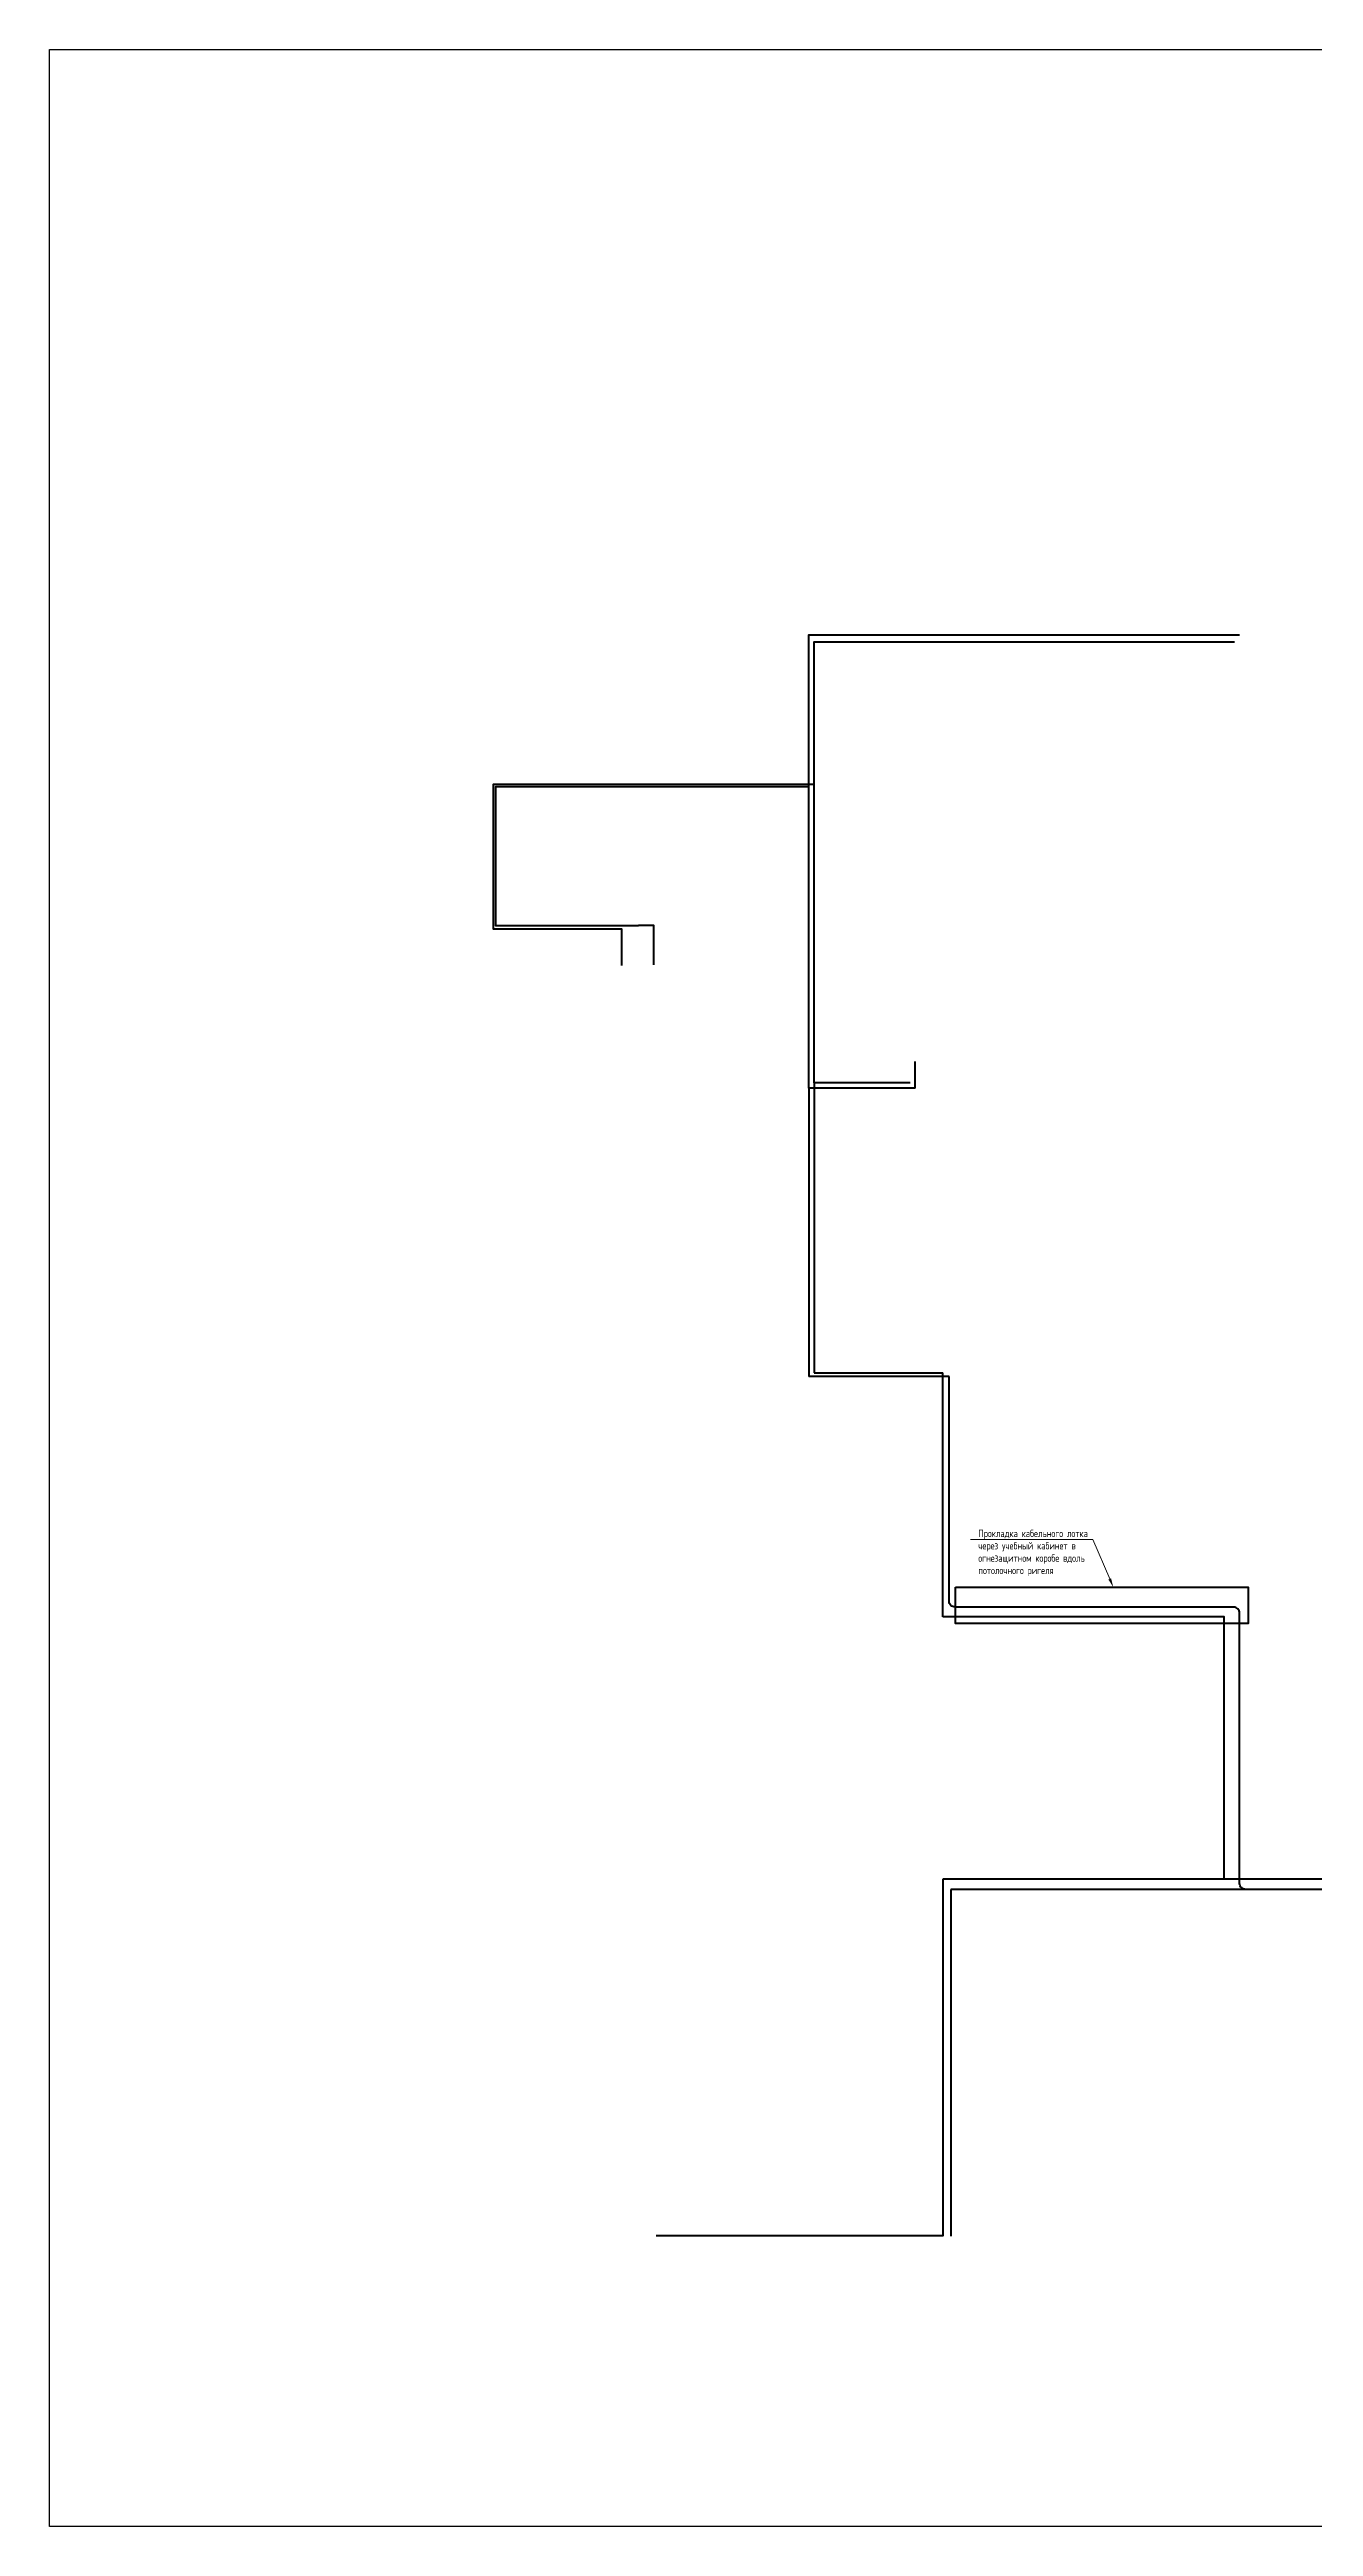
# Model space of a CAD drawing. Header units: millimetres. Extents: x -342894 to 539294, y -36007 to 135936.
# Drawn here: x -225591 to -182828, y 52139 to 135936 of the extents above; entities that cross this region are included whole.
import ezdxf
from ezdxf import colors
from ezdxf.entities.mleader import LeaderData, LeaderLine
from ezdxf.math import Vec2, Vec3

# ---------------------------------------------------------------- set-up
doc = ezdxf.new("R2010")
doc.units = ezdxf.units.MM
doc.linetypes.add('HIDDEN', pattern=[0.375, 0.25, -0.125])
doc.layers.get('Defpoints').update_dxf_attribs({"color": 8})
for name, color, linetype, lineweight in [('_ЭОМ_ОБЩЕЕ_АВР ОСВ_ТРАССА', 1, 'HIDDEN', 35), ('_ЭС_Трасса', 6, 'Проводка в лотке', 50), ('_ЭС_Трасса_СПЗ', 1, 'Проводка в лотке', 50), ('АР_текст новый', 250, 'Continuous', 13)]:
    doc.layers.add(name, color=color, linetype=linetype, lineweight=lineweight)
doc.styles.add('ISOCPEUR', font='isocpeur.ttf', dxfattribs={"width": 0.8})
doc.linetypes.add('LOTOKSPZ', pattern='A,1.5,-12,[1,лоток спз1.shx,S=1,R=179.996451,X=0,Y=0.000836],-12,1.5', length=27)
doc.linetypes.add('Проводка в лотке', pattern='A,5,[130,ltypeshp.shx,S=1,R=0,X=0,Y=0],1.5,[130,ltypeshp.shx,S=1.5,R=90,X=0,Y=-1],1,[130,ltypeshp.shx,S=1,R=0,X=0.5,Y=0],5', length=12.5)

msp = doc.modelspace()

# ---------------------------------------------------------------- linework, layer by layer
at = {"layer": '_ЭОМ_ОБЩЕЕ_АВР ОСВ_ТРАССА', "color": 5, "linetype": 'ByBlock', "lineweight": 50, "ltscale": 40}
msp.add_lwpolyline([(-194939, 83919), (-185038, 83919), (-185038, 82686), (-194939, 82686)], close=True, dxfattribs=at)
at = {"layer": '_ЭС_Трасса', "ltscale": 40}
for points in [[(-199716, 111076), (-199716, 115901), (-185499, 115901)], [(-196474, 100976), (-199716, 100976), (-199716, 111076), (-210581, 111076), (-210581, 106190), (-206234, 106190), (-206234, 104947)], [(-199716, 100976), (-199716, 91170)], [(-199716, 91170), (-195364, 91170)], [(-195364, 82913), (-195364, 91170)], [(-185846, 74042), (-185846, 82913), (-195364, 82913)], [(-155884, 80170), (-155884, 74042), (-158993, 74042), (-158972, 74042), (-195364, 74042)], [(-195364, 74042), (-195364, 61971), (-205070, 61971)]]:
    msp.add_lwpolyline(points, dxfattribs=at)
at = {"layer": '_ЭС_Трасса_СПЗ', "linetype": 'LOTOKSPZ', "ltscale": 40}
for points in [[(-199896, 110996), (-199896, 116133), (-185329, 116133)], [(-196301, 100794), (-199896, 100794), (-199896, 110996), (-210505, 110996), (-210505, 106299), (-205661, 106299)], [(-205151, 104973), (-205151, 106299), (-205661, 106299)], [(-196301, 100794), (-196301, 101701)], [(-199896, 100794), (-199896, 91045)], [(-195152, 91045), (-199896, 91045)], [(-155550, 80170), (-155550, 73692), (-195099, 73692)], [(-195099, 73692), (-195099, 61958)]]:
    msp.add_lwpolyline(points, dxfattribs=at)
msp.add_lwpolyline([(-184956, 73692), (-185126, 73692, -0.414214), (-185326, 73892), (-185326, 83042, 0.414214), (-185526, 83242), (-194952, 83242, -0.414214), (-195152, 83442), (-195152, 91045)], format="xyb", dxfattribs=at)
at = {"layer": 'Defpoints', "ltscale": 40}
msp.add_lwpolyline([(-140064, 52139), (-225591, 52139), (-225591, 135936), (-140064, 135936)], close=True, dxfattribs=at)

# ---------------------------------------------------------------- leaders
at = {"layer": 'АР_текст новый'}
ml = msp.add_multileader_mtext('Standard', dxfattribs=at)
ml.set_content('Прокладка кабельного лотка\\Pчерез учебный кабинет в \\Pогнезащитном коробе вдоль\\Pпотолочного ригеля ', color=256, style='ISOCPEUR')
ml.set_leader_properties(color=256, linetype='ByLayer', lineweight=-1)
ml.build(insert=Vec2(0, 0))
ml.multileader.update_dxf_attribs({"text_left_attachment_type": 6, "text_right_attachment_type": 6, "dogleg_length": 6.47, "arrow_head_size": 300})
ctx = ml.context
ctx.base_point, ctx.char_height, ctx.arrow_head_size, ctx.landing_gap_size, ctx.plane_origin = Vec3(-194216, 85533), 250, 300, 50, Vec3(-192972, 85496)
ctx.left_attachment, ctx.right_attachment = 6, 6
notes = []
notes.append((ctx, [(1, (1, 1, 0), (-190296, 85533), (-1, 0), 120, [(1, [(-189602, 83919)], 0, [])])]))
ctx.mtext.insert, ctx.mtext.line_spacing_style, ctx.mtext.flow_direction = Vec3(-194166, 85858), 2, 5
for ctx, leaders in notes:
    for number, flags, end, landing, length, lines in leaders:
        leader = LeaderData()
        leader.index, (leader.has_last_leader_line, leader.has_dogleg_vector, leader.attachment_direction) = number, flags
        leader.last_leader_point, leader.dogleg_vector, leader.dogleg_length = Vec3(end), Vec3(landing), length
        for number, points, colour, breaks in lines:
            line = LeaderLine()
            line.index, line.vertices, line.color, line.breaks = number, Vec3.list(points), colors.encode_raw_color(colour), breaks
            leader.lines.append(line)
        ctx.leaders.append(leader)

doc.saveas('drawing.dxf')
